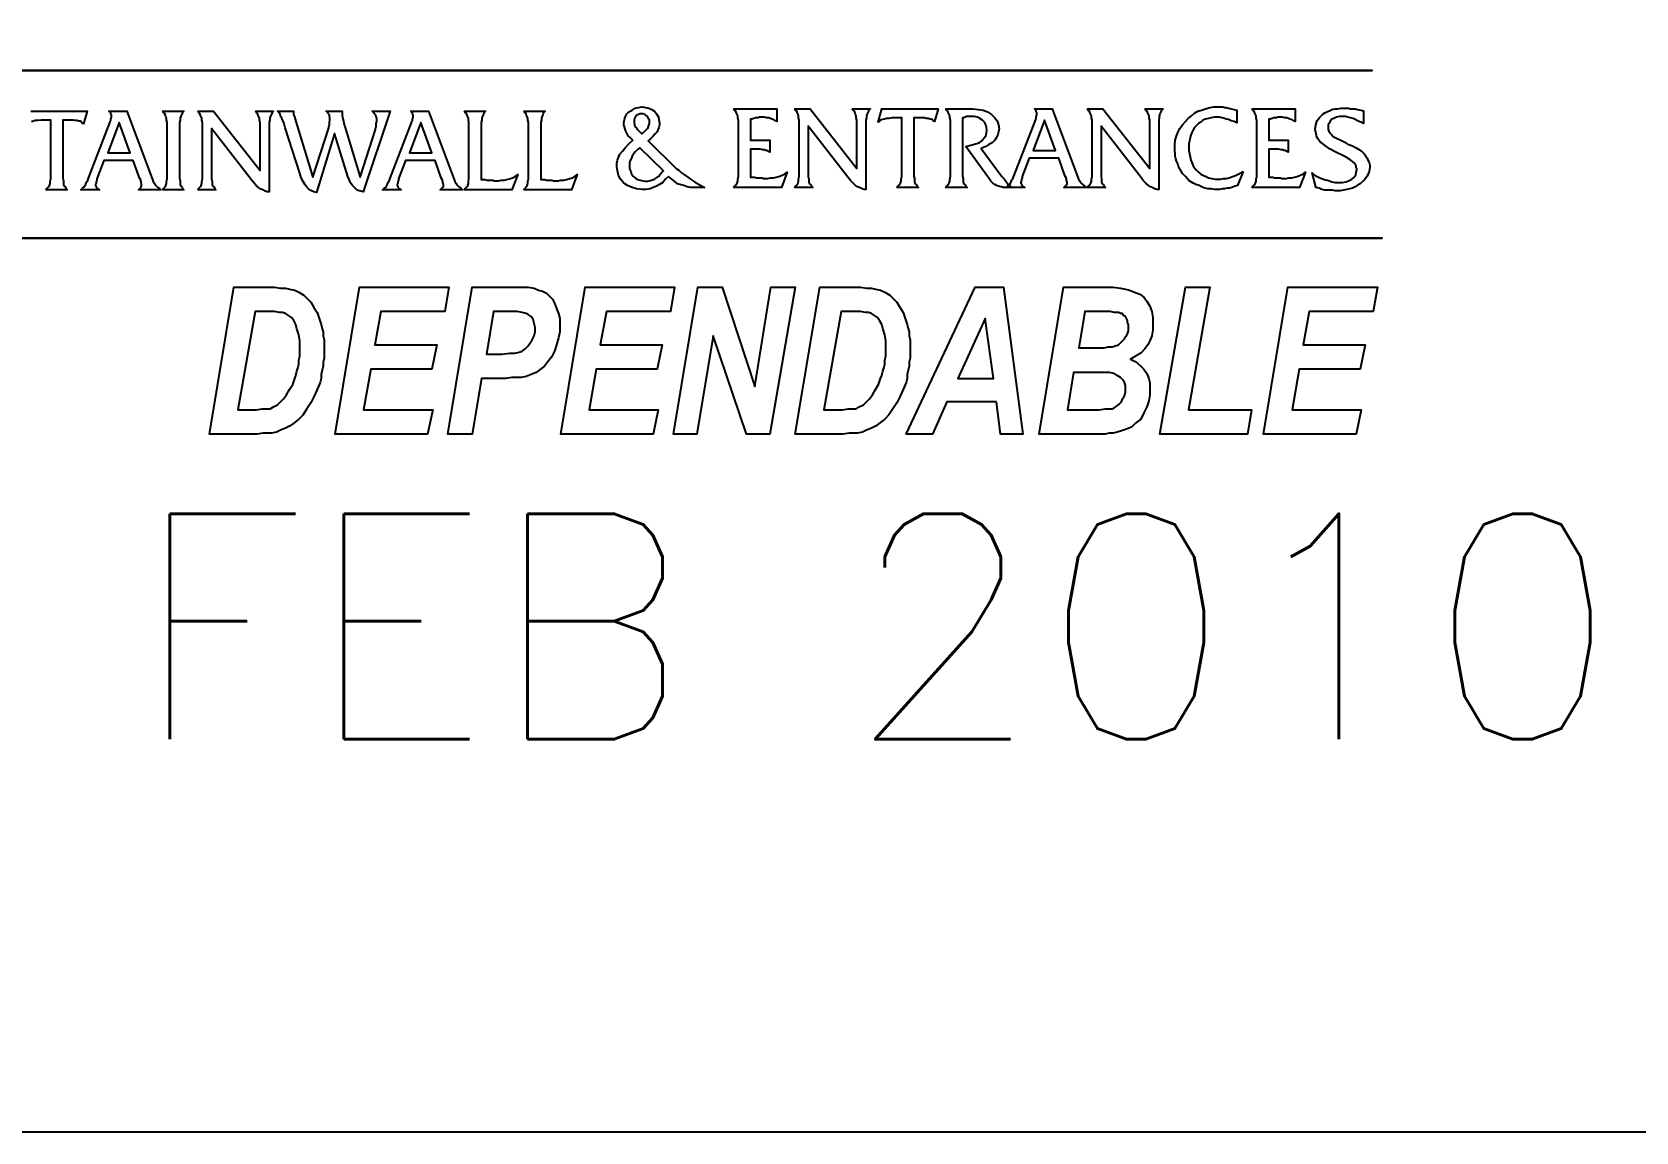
# Model space of a CAD drawing. Header units: inches. Extents: x 3.8 to 36.3, y 0.9 to 43.6.
# Drawn here: x 28.583 to 32.14, y 0.871 to 3.31 of the extents above; entities that cross this region are included whole.
import ezdxf

# ---------------------------------------------------------------- set-up
doc = ezdxf.new("R2010")
doc.units = ezdxf.units.IN
doc.header["$MEASUREMENT"] = 0
doc.layers.add('R-ANNO-TEXT', color=6, linetype='Continuous')
doc.layers.add('R-SWTS-OTLN', color=2, linetype='Continuous')
doc.styles.add('SWTSTEXT', font='romans.shx')

msp = doc.modelspace()

# ---------------------------------------------------------------- linework, layer by layer
at = {"layer": 'R-ANNO-TEXT'}
for points in [[(31.55471, 3.22543), (31.55471, 3.22543), (26.32445, 3.22543), (26.32445, 3.22543), (31.55471, 3.22543), (31.55471, 3.22543), (31.55471, 3.22543)], [(28.58019, 3.13518), (28.70521, 3.13518), (28.69669, 3.10677), (28.69385, 3.10819), (28.69243, 3.11103), (28.68958, 3.11245), (28.68674, 3.11245), (28.68248, 3.11387), (28.67822, 3.11387), (28.67396, 3.11529), (28.66969, 3.11529), (28.65122, 3.11529), (28.65122, 2.99169), (28.65122, 2.99169)], [(28.72652, 2.98458), (28.72652, 2.98316), (28.72652, 2.98032), (28.7251, 2.9789), (28.7251, 2.97748), (28.7251, 2.97606), (28.7251, 2.97464), (28.72368, 2.97322), (28.72368, 2.9718), (28.72368, 2.97038), (28.7251, 2.96896), (28.7251, 2.96754), (28.7251, 2.96612), (28.72652, 2.96469), (28.72794, 2.96327), (28.73078, 2.96185), (28.73221, 2.96043), (28.691, 2.96043), (28.69385, 2.96185), (28.69527, 2.96469), (28.69811, 2.96612), (28.69953, 2.96896), (28.70237, 2.97322), (28.70379, 2.97748), (28.70663, 2.98174), (28.70805, 2.98601), (28.75636, 3.11103), (28.75636, 3.11245), (28.75778, 3.11387), (28.75778, 3.11529), (28.75778, 3.11671), (28.75778, 3.11813), (28.7592, 3.12097), (28.7592, 3.12239), (28.7592, 3.12382), (28.7592, 3.12524), (28.7592, 3.12666), (28.75778, 3.12808), (28.75778, 3.1295), (28.75778, 3.13092), (28.75636, 3.13234), (28.75494, 3.13376), (28.75352, 3.13518), (28.7933, 3.13518), (28.8487, 2.98743), (28.85013, 2.98316), (28.85155, 2.9789), (28.85439, 2.97464), (28.85581, 2.9718), (28.85865, 2.96896), (28.86149, 2.96612), (28.86575, 2.96327), (28.86859, 2.96043), (28.81887, 2.96043), (28.81887, 2.96043), (28.82171, 2.96327), (28.82455, 2.96612), (28.82597, 2.96896), (28.82597, 2.97038), (28.82597, 2.97322), (28.82455, 2.97606), (28.82455, 2.9789), (28.82313, 2.98316), (28.82313, 2.98316), (28.82313, 2.98458), (28.82171, 2.98458), (28.82171, 2.98458), (28.8075, 3.02579), (28.74215, 3.02579), (28.72652, 2.98458), (28.72652, 2.98458)], [(28.9098, 2.99169), (28.9098, 2.98601), (28.91122, 2.98032), (28.91122, 2.97464), (28.91122, 2.9718), (28.91264, 2.96896), (28.91548, 2.96612), (28.9169, 2.96327), (28.91974, 2.96043), (28.87286, 2.96043), (28.87428, 2.96327), (28.87712, 2.96612), (28.87854, 2.96754), (28.87996, 2.97038), (28.88138, 2.97464), (28.88138, 2.9789), (28.8828, 2.98458), (28.8828, 2.99027), (28.8828, 3.10393), (28.8828, 3.10961), (28.88138, 3.11529), (28.88138, 3.11955), (28.87996, 3.12239), (28.87854, 3.12524), (28.87712, 3.1295), (28.87428, 3.13234), (28.87286, 3.13518), (28.91974, 3.13518), (28.9169, 3.13234), (28.91548, 3.1295), (28.91406, 3.12666), (28.91264, 3.12382), (28.91122, 3.11955), (28.91122, 3.11529), (28.9098, 3.10961), (28.9098, 3.10393), (28.9098, 2.99169), (28.9098, 2.99169)], [(29.11864, 3.13518), (29.1158, 3.13234), (29.11438, 3.1295), (29.11296, 3.12666), (29.11154, 3.12382), (29.11012, 3.11955), (29.11012, 3.11529), (29.1087, 3.10961), (29.1087, 3.10393), (29.1087, 2.95617), (29.10443, 2.95617), (29.10017, 2.95759), (29.09449, 2.96043), (29.09023, 2.96185), (29.08596, 2.96469), (29.08028, 2.97038), (29.0746, 2.97606), (29.06892, 2.98316), (28.98083, 3.09682), (28.98083, 2.99027), (28.98083, 2.98458), (28.98225, 2.9789), (28.98225, 2.97464), (28.98225, 2.9718), (28.98367, 2.96896), (28.98651, 2.96612), (28.98793, 2.96327), (28.99078, 2.96043), (28.951, 2.96043), (28.95242, 2.96327), (28.95526, 2.96612), (28.95668, 2.96754), (28.9581, 2.97038), (28.95952, 2.97464), (28.95952, 2.9789), (28.96094, 2.98458), (28.96094, 2.99027), (28.96094, 3.10393), (28.96094, 3.10961), (28.95952, 3.11529), (28.95952, 3.11955), (28.9581, 3.12239), (28.95668, 3.12524), (28.95526, 3.1295), (28.95242, 3.13234), (28.951, 3.13518), (28.98509, 3.13518), (29.08881, 3.00305), (29.08881, 3.10393), (29.08881, 3.10961), (29.08739, 3.11529), (29.08739, 3.11955), (29.08596, 3.12239), (29.08454, 3.12524), (29.08312, 3.1295), (29.08028, 3.13234), (29.07886, 3.13518), (29.11864, 3.13518), (29.11864, 3.13518)], [(29.21383, 2.95475), (29.20815, 2.95617), (29.20104, 2.95901), (29.19678, 2.96185), (29.19252, 2.96612), (29.18826, 2.9718), (29.18399, 2.9789), (29.17973, 2.98743), (29.17689, 2.99737), (29.14421, 3.09824), (29.14279, 3.10393), (29.14137, 3.10961), (29.13853, 3.11529), (29.13711, 3.11955), (29.13427, 3.12382), (29.13285, 3.12808), (29.13001, 3.13234), (29.12717, 3.13518), (29.16268, 3.13518), (29.16268, 3.13376), (29.16268, 3.13092), (29.16268, 3.1295), (29.16268, 3.12808), (29.16268, 3.12666), (29.1641, 3.12382), (29.16552, 3.12239), (29.16552, 3.11955), (29.2053, 2.98885), (29.24082, 3.09824), (29.24082, 3.10108), (29.24224, 3.10393), (29.24224, 3.10677), (29.24224, 3.10961), (29.24224, 3.11103), (29.24366, 3.11387), (29.24366, 3.11529), (29.24366, 3.11671), (29.24366, 3.11813), (29.24366, 3.12097), (29.24224, 3.12239), (29.24224, 3.12382), (29.24224, 3.12666), (29.2394, 3.1295), (29.23798, 3.13234), (29.23514, 3.13518), (29.27066, 3.13518), (29.27066, 3.13092), (29.27066, 3.12524), (29.27208, 3.11813), (29.2735, 3.11245), (29.27492, 3.10535), (29.27492, 3.10393), (29.27634, 3.1025), (29.27634, 3.10108), (29.27634, 3.10108), (29.31044, 2.98885), (29.34454, 3.09398), (29.34454, 3.09682), (29.34596, 3.09966), (29.34596, 3.1025), (29.34596, 3.10535), (29.34596, 3.10819), (29.34738, 3.11103), (29.34738, 3.11245), (29.34738, 3.11529), (29.34738, 3.11813), (29.34738, 3.11955), (29.34596, 3.12239), (29.34596, 3.12382), (29.34454, 3.12666), (29.34169, 3.1295), (29.34027, 3.13234), (29.33743, 3.13518), (29.37721, 3.13518), (29.31754, 2.95617), (29.31186, 2.95759), (29.30618, 2.95901), (29.30191, 2.96185), (29.29765, 2.96612), (29.29339, 2.97038), (29.28913, 2.97606), (29.28629, 2.98316), (29.28344, 2.99027), (29.25361, 3.08546), (29.21383, 2.95475), (29.21383, 2.95475)], [(29.39568, 2.98458), (29.39568, 2.98316), (29.39568, 2.98032), (29.39426, 2.9789), (29.39426, 2.97748), (29.39426, 2.97606), (29.39426, 2.97464), (29.39284, 2.97322), (29.39284, 2.9718), (29.39284, 2.97038), (29.39426, 2.96896), (29.39426, 2.96754), (29.39426, 2.96612), (29.39568, 2.96469), (29.3971, 2.96327), (29.39994, 2.96185), (29.40136, 2.96043), (29.36016, 2.96043), (29.363, 2.96185), (29.36443, 2.96469), (29.36727, 2.96612), (29.36869, 2.96896), (29.37153, 2.97322), (29.37295, 2.97748), (29.37579, 2.98174), (29.37721, 2.98601), (29.42552, 3.11103), (29.42552, 3.11245), (29.42694, 3.11387), (29.42694, 3.11529), (29.42694, 3.11671), (29.42694, 3.11813), (29.42836, 3.12097), (29.42836, 3.12239), (29.42836, 3.12382), (29.42836, 3.12524), (29.42836, 3.12666), (29.42694, 3.12808), (29.42694, 3.1295), (29.42694, 3.13092), (29.42552, 3.13234), (29.4241, 3.13376), (29.42267, 3.13518), (29.46245, 3.13518), (29.51786, 2.98743), (29.51928, 2.98316), (29.5207, 2.9789), (29.52355, 2.97464), (29.52497, 2.9718), (29.52781, 2.96896), (29.53065, 2.96612), (29.53491, 2.96327), (29.53775, 2.96043), (29.48803, 2.96043), (29.48803, 2.96043), (29.49087, 2.96327), (29.49371, 2.96612), (29.49513, 2.96896), (29.49513, 2.97038), (29.49513, 2.97322), (29.49371, 2.97606), (29.49371, 2.9789), (29.49229, 2.98316), (29.49229, 2.98316), (29.49229, 2.98458), (29.49087, 2.98458), (29.49087, 2.98458), (29.47666, 3.02579), (29.41131, 3.02579), (29.39568, 2.98458), (29.39568, 2.98458)], [(29.54202, 2.96043), (29.54344, 2.96327), (29.54628, 2.96612), (29.5477, 2.96754), (29.54912, 2.97038), (29.55054, 2.97464), (29.55054, 2.9789), (29.55196, 2.98458), (29.55196, 2.99027), (29.55196, 3.10393), (29.55196, 3.10961), (29.55054, 3.11529), (29.55054, 3.11955), (29.54912, 3.12239), (29.5477, 3.12524), (29.54628, 3.1295), (29.54344, 3.13234), (29.54202, 3.13518), (29.5889, 3.13518), (29.58606, 3.13234), (29.58464, 3.1295), (29.58322, 3.12666), (29.5818, 3.12382), (29.58037, 3.11955), (29.58037, 3.11529), (29.57895, 3.10961), (29.57895, 3.10393), (29.57895, 2.98316), (29.58322, 2.98316), (29.58748, 2.98316), (29.59174, 2.98174), (29.596, 2.98174), (29.60026, 2.98174), (29.60453, 2.98174), (29.60737, 2.98032), (29.61021, 2.98032), (29.61731, 2.98032), (29.623, 2.98174), (29.6301, 2.98174), (29.63578, 2.98316), (29.64147, 2.98458), (29.64857, 2.98743), (29.65425, 2.99027), (29.65993, 2.99453), (29.64715, 2.96043), (29.54202, 2.96043), (29.54202, 2.96043)], [(29.67414, 2.96043), (29.67556, 2.96327), (29.6784, 2.96612), (29.67982, 2.96754), (29.68125, 2.97038), (29.68267, 2.97464), (29.68267, 2.9789), (29.68409, 2.98458), (29.68409, 2.99027), (29.68409, 3.10393), (29.68409, 3.10961), (29.68267, 3.11529), (29.68267, 3.11955), (29.68125, 3.12239), (29.67982, 3.12524), (29.6784, 3.1295), (29.67556, 3.13234), (29.67414, 3.13518), (29.72103, 3.13518), (29.71818, 3.13234), (29.71676, 3.1295), (29.71534, 3.12666), (29.71392, 3.12382), (29.7125, 3.11955), (29.7125, 3.11529), (29.71108, 3.10961), (29.71108, 3.10393), (29.71108, 2.98316), (29.71534, 2.98316), (29.71961, 2.98316), (29.72387, 2.98174), (29.72813, 2.98174), (29.73239, 2.98174), (29.73665, 2.98174), (29.7395, 2.98032), (29.74234, 2.98032), (29.74944, 2.98032), (29.75512, 2.98174), (29.76223, 2.98174), (29.76791, 2.98316), (29.77359, 2.98458), (29.7807, 2.98743), (29.78638, 2.99027), (29.79206, 2.99453), (29.77928, 2.96043), (29.67414, 2.96043), (29.67414, 2.96043)], [(29.91505, 3.07066), (29.90937, 3.07634), (29.90511, 3.0806), (29.90227, 3.08629), (29.89943, 3.09055), (29.898, 3.09481), (29.89658, 3.10049), (29.89516, 3.10475), (29.89516, 3.10902), (29.89658, 3.11612), (29.898, 3.1218), (29.90227, 3.12891), (29.90653, 3.13317), (29.91363, 3.13743), (29.92074, 3.14169), (29.92784, 3.14311), (29.93636, 3.14453), (29.94347, 3.14311), (29.95057, 3.14169), (29.95767, 3.13885), (29.96336, 3.13459), (29.96762, 3.12891), (29.97188, 3.1218), (29.9733, 3.11612), (29.97472, 3.10902), (29.97472, 3.10475), (29.9733, 3.09907), (29.97046, 3.09339), (29.96904, 3.08913), (29.96478, 3.08486), (29.96052, 3.07918), (29.95483, 3.0735), (29.94915, 3.06924), (30.01166, 3.00815), (30.01734, 3.00388), (30.02303, 2.9982), (30.03013, 2.99394), (30.03723, 2.98826), (30.04576, 2.98257), (30.05428, 2.97689), (30.06423, 2.97121), (30.07417, 2.96552), (30.05002, 2.96552), (30.04292, 2.96552), (30.03581, 2.96694), (30.02871, 2.96979), (30.02161, 2.97121), (30.0145, 2.97405), (30.00882, 2.97831), (30.00172, 2.98399), (29.99461, 2.98968), (29.98751, 2.98399), (29.98183, 2.97689), (29.97472, 2.97263), (29.96762, 2.96837), (29.96052, 2.96552), (29.95341, 2.96268), (29.94489, 2.96126), (29.93636, 2.96126), (29.92358, 2.96268), (29.91363, 2.96552), (29.90369, 2.96979), (29.89516, 2.97547), (29.88806, 2.98399), (29.8838, 2.99252), (29.88096, 3.00246), (29.87954, 3.01241), (29.87954, 3.01951), (29.88096, 3.02661), (29.8838, 3.0323), (29.88664, 3.0394), (29.89232, 3.04651), (29.898, 3.05361), (29.90653, 3.06213), (29.91505, 3.07066), (29.91505, 3.07066)], [(30.13953, 2.96552), (30.14095, 2.96837), (30.14379, 2.97121), (30.14521, 2.97263), (30.14663, 2.97547), (30.14805, 2.97973), (30.14805, 2.98399), (30.14947, 2.98968), (30.14947, 2.99536), (30.14947, 3.1076), (30.14947, 3.11328), (30.14805, 3.12038), (30.14805, 3.12464), (30.14663, 3.12749), (30.14521, 3.13033), (30.14379, 3.13459), (30.14095, 3.13743), (30.13953, 3.14027), (30.23471, 3.14027), (30.23471, 3.11186), (30.23187, 3.11328), (30.22761, 3.11612), (30.22335, 3.11754), (30.22051, 3.11896), (30.21625, 3.12038), (30.21198, 3.12038), (30.2063, 3.1218), (30.20204, 3.1218), (30.1992, 3.1218), (30.19636, 3.1218), (30.19351, 3.12038), (30.19067, 3.12038), (30.18783, 3.12038), (30.18357, 3.11896), (30.17931, 3.11754), (30.17647, 3.11754), (30.17647, 3.07066), (30.21909, 3.07066), (30.21909, 3.04366), (30.21767, 3.04508), (30.21482, 3.04651), (30.2134, 3.04793), (30.21056, 3.04793), (30.20772, 3.04935), (30.20346, 3.04935), (30.19778, 3.05077), (30.19209, 3.05077), (30.17647, 3.05077), (30.17647, 2.98826), (30.18073, 2.98826), (30.18499, 2.98826), (30.18925, 2.98683), (30.19351, 2.98683), (30.19778, 2.98683), (30.20204, 2.98683), (30.20488, 2.98541), (30.20772, 2.98541), (30.21482, 2.98541), (30.22051, 2.98683), (30.22761, 2.98683), (30.23329, 2.98826), (30.23898, 2.98968), (30.24466, 2.99252), (30.25176, 2.99536), (30.25745, 2.99962), (30.24466, 2.96552), (30.13953, 2.96552), (30.13953, 2.96552)], [(30.44214, 3.14027), (30.4393, 3.13743), (30.43788, 3.13459), (30.43646, 3.13175), (30.43504, 3.12891), (30.43362, 3.12464), (30.43362, 3.12038), (30.43219, 3.1147), (30.43219, 3.10902), (30.43219, 2.96126), (30.42793, 2.96126), (30.42367, 2.96268), (30.41799, 2.96552), (30.41373, 2.96694), (30.40946, 2.96979), (30.40378, 2.97547), (30.3981, 2.98115), (30.39241, 2.98826), (30.30433, 3.10191), (30.30433, 2.99536), (30.30433, 2.98968), (30.30575, 2.98399), (30.30575, 2.97973), (30.30575, 2.97689), (30.30717, 2.97405), (30.31001, 2.97121), (30.31143, 2.96837), (30.31427, 2.96552), (30.27449, 2.96552), (30.27592, 2.96837), (30.27876, 2.97121), (30.28018, 2.97263), (30.2816, 2.97547), (30.28302, 2.97973), (30.28302, 2.98399), (30.28444, 2.98968), (30.28444, 2.99536), (30.28444, 3.10902), (30.28444, 3.1147), (30.28302, 3.12038), (30.28302, 3.12464), (30.2816, 3.12749), (30.28018, 3.13033), (30.27876, 3.13459), (30.27592, 3.13743), (30.27449, 3.14027), (30.30859, 3.14027), (30.4123, 3.00815), (30.4123, 3.10902), (30.4123, 3.1147), (30.41088, 3.12038), (30.41088, 3.12464), (30.40946, 3.12749), (30.40804, 3.13033), (30.40662, 3.13459), (30.40378, 3.13743), (30.40236, 3.14027), (30.44214, 3.14027), (30.44214, 3.14027)], [(30.53875, 2.99678), (30.53875, 2.9911), (30.54017, 2.98541), (30.54017, 2.97973), (30.54017, 2.97689), (30.54159, 2.97405), (30.54443, 2.97121), (30.54585, 2.96837), (30.54869, 2.96552), (30.50181, 2.96552), (30.50323, 2.96837), (30.50607, 2.97121), (30.50749, 2.97263), (30.50891, 2.97547), (30.51033, 2.97973), (30.51033, 2.98399), (30.51175, 2.98968), (30.51175, 2.99536), (30.51175, 3.12038), (30.49755, 3.12038), (30.49044, 3.12038), (30.48334, 3.11896), (30.47766, 3.11896), (30.4734, 3.11754), (30.46913, 3.11612), (30.46487, 3.1147), (30.46203, 3.11186), (30.45919, 3.11044), (30.46771, 3.14027), (30.59274, 3.14027), (30.58421, 3.11186), (30.58137, 3.11328), (30.57995, 3.11612), (30.57711, 3.11754), (30.57427, 3.11754), (30.57, 3.11896), (30.56574, 3.11896), (30.56148, 3.12038), (30.55722, 3.12038), (30.53875, 3.12038), (30.53875, 2.99678), (30.53875, 2.99678)], [(30.64672, 2.99678), (30.64672, 2.9911), (30.64814, 2.98541), (30.64814, 2.97973), (30.64814, 2.97689), (30.64956, 2.97405), (30.65241, 2.97121), (30.65383, 2.96837), (30.65667, 2.96552), (30.60978, 2.96552), (30.61121, 2.96837), (30.61405, 2.97121), (30.61547, 2.97263), (30.61689, 2.97547), (30.61831, 2.97973), (30.61831, 2.98399), (30.61973, 2.9911), (30.61973, 2.99678), (30.61973, 3.10902), (30.61973, 3.1147), (30.61831, 3.12038), (30.61831, 3.12464), (30.61689, 3.12749), (30.61547, 3.13033), (30.61405, 3.13459), (30.61121, 3.13743), (30.60978, 3.14027), (30.66945, 3.14027), (30.68224, 3.13885), (30.69219, 3.13743), (30.70213, 3.13317), (30.71066, 3.12749), (30.71776, 3.12038), (30.72344, 3.11328), (30.72628, 3.10475), (30.7277, 3.09623), (30.72628, 3.08913), (30.72486, 3.08344), (30.72202, 3.07634), (30.71776, 3.07066), (30.71208, 3.06497), (30.70497, 3.06071), (30.69787, 3.05645), (30.68792, 3.05219), (30.73339, 2.98968), (30.73623, 2.98683), (30.73765, 2.98541), (30.74049, 2.98257), (30.74191, 2.97973), (30.74475, 2.97689), (30.74759, 2.97263), (30.75186, 2.96837), (30.75612, 2.96552), (30.74191, 2.96552), (30.74049, 2.96552), (30.73623, 2.96552), (30.73197, 2.96694), (30.72628, 2.96837), (30.72202, 2.96979), (30.71776, 2.97263), (30.7135, 2.97547), (30.70923, 2.97973), (30.70639, 2.98399), (30.65383, 3.05645), (30.66519, 3.05929), (30.67514, 3.06213), (30.68366, 3.06497), (30.68934, 3.06924), (30.69361, 3.07492), (30.69787, 3.0806), (30.69929, 3.08629), (30.70071, 3.09339), (30.69929, 3.09907), (30.69787, 3.10475), (30.69503, 3.11044), (30.69077, 3.1147), (30.68508, 3.11896), (30.6794, 3.1218), (30.6723, 3.12322), (30.66519, 3.12322), (30.66377, 3.12322), (30.66235, 3.12322), (30.65951, 3.12322), (30.65809, 3.12322), (30.65525, 3.12322), (30.65241, 3.1218), (30.64956, 3.12038), (30.64672, 3.12038), (30.64672, 2.99678), (30.64672, 2.99678)], [(30.77885, 2.98968), (30.77885, 2.98826), (30.77885, 2.98541), (30.77743, 2.98399), (30.77743, 2.98257), (30.77743, 2.98115), (30.77743, 2.97973), (30.77601, 2.97831), (30.77601, 2.97689), (30.77601, 2.97547), (30.77743, 2.97405), (30.77743, 2.97263), (30.77743, 2.97121), (30.77885, 2.96979), (30.78027, 2.96837), (30.78311, 2.96694), (30.78453, 2.96552), (30.74333, 2.96552), (30.74617, 2.96694), (30.74759, 2.96979), (30.75044, 2.97121), (30.75186, 2.97405), (30.7547, 2.97831), (30.75612, 2.98257), (30.75896, 2.98683), (30.76038, 2.9911), (30.80869, 3.11612), (30.80869, 3.11754), (30.81011, 3.11896), (30.81011, 3.12038), (30.81011, 3.1218), (30.81011, 3.12322), (30.81153, 3.12607), (30.81153, 3.12749), (30.81153, 3.12891), (30.81153, 3.13033), (30.81153, 3.13175), (30.81011, 3.13317), (30.81011, 3.13459), (30.81011, 3.13601), (30.80869, 3.13743), (30.80726, 3.13885), (30.80584, 3.14027), (30.84562, 3.14027), (30.90103, 2.99252), (30.90245, 2.98826), (30.90387, 2.98399), (30.90671, 2.97973), (30.90814, 2.97689), (30.91098, 2.97405), (30.91382, 2.97121), (30.91808, 2.96837), (30.92092, 2.96552), (30.8712, 2.96552), (30.8712, 2.96552), (30.87404, 2.96837), (30.87688, 2.97121), (30.8783, 2.97405), (30.8783, 2.97547), (30.8783, 2.97831), (30.87688, 2.98115), (30.87688, 2.98399), (30.87546, 2.98826), (30.87546, 2.98826), (30.87546, 2.98968), (30.87404, 2.98968), (30.87404, 2.98968), (30.85983, 3.03088), (30.79448, 3.03088), (30.77885, 2.98968), (30.77885, 2.98968)], [(31.09141, 3.14027), (31.08857, 3.13743), (31.08715, 3.13459), (31.08573, 3.13175), (31.0843, 3.12891), (31.08288, 3.12464), (31.08288, 3.12038), (31.08146, 3.1147), (31.08146, 3.10902), (31.08146, 2.96126), (31.0772, 2.96126), (31.07294, 2.96268), (31.06726, 2.96552), (31.06299, 2.96694), (31.05873, 2.96979), (31.05305, 2.97547), (31.04737, 2.98115), (31.04168, 2.98826), (30.9536, 3.10191), (30.9536, 2.99536), (30.9536, 2.98968), (30.95502, 2.98399), (30.95502, 2.97973), (30.95502, 2.97689), (30.95644, 2.97405), (30.95928, 2.97121), (30.9607, 2.96837), (30.96354, 2.96552), (30.92376, 2.96552), (30.92518, 2.96837), (30.92803, 2.97121), (30.92945, 2.97263), (30.93087, 2.97547), (30.93229, 2.97973), (30.93229, 2.98399), (30.93371, 2.98968), (30.93371, 2.99536), (30.93371, 3.10902), (30.93371, 3.1147), (30.93229, 3.12038), (30.93229, 3.12464), (30.93087, 3.12749), (30.92945, 3.13033), (30.92803, 3.13459), (30.92518, 3.13743), (30.92376, 3.14027), (30.95786, 3.14027), (31.06157, 3.00815), (31.06157, 3.10902), (31.06157, 3.1147), (31.06015, 3.12038), (31.06015, 3.12464), (31.05873, 3.12749), (31.05731, 3.13033), (31.05589, 3.13459), (31.05305, 3.13743), (31.05163, 3.14027), (31.09141, 3.14027), (31.09141, 3.14027)], [(31.269, 3.00104), (31.25621, 2.96979), (31.25053, 2.96837), (31.24343, 2.96552), (31.23774, 2.9641), (31.23348, 2.9641), (31.2278, 2.96268), (31.22211, 2.96268), (31.21643, 2.96126), (31.21217, 2.96126), (31.20507, 2.96126), (31.19796, 2.96268), (31.19086, 2.96268), (31.18375, 2.9641), (31.17665, 2.96694), (31.17097, 2.96979), (31.16386, 2.97263), (31.15818, 2.97547), (31.14824, 2.98115), (31.14113, 2.98968), (31.13403, 2.99678), (31.12835, 3.00672), (31.12551, 3.01241), (31.12408, 3.01809), (31.12124, 3.02377), (31.11982, 3.02946), (31.1184, 3.03514), (31.1184, 3.04082), (31.11698, 3.04651), (31.11698, 3.05219), (31.11698, 3.06071), (31.1184, 3.07066), (31.12124, 3.07918), (31.12408, 3.08771), (31.12835, 3.09623), (31.13403, 3.10475), (31.14113, 3.11186), (31.14682, 3.11896), (31.15392, 3.12464), (31.16102, 3.13033), (31.16813, 3.13459), (31.17665, 3.13743), (31.18518, 3.14027), (31.19512, 3.14311), (31.20364, 3.14453), (31.21359, 3.14453), (31.21785, 3.14453), (31.22353, 3.14453), (31.2278, 3.14311), (31.23206, 3.14311), (31.23632, 3.14169), (31.242, 3.14027), (31.24911, 3.13885), (31.25479, 3.13743), (31.25479, 3.10902), (31.24911, 3.11186), (31.242, 3.11328), (31.23632, 3.11612), (31.23206, 3.11754), (31.2278, 3.11896), (31.22211, 3.12038), (31.21643, 3.1218), (31.21217, 3.1218), (31.20507, 3.1218), (31.19796, 3.12038), (31.19228, 3.11896), (31.18518, 3.11754), (31.17949, 3.1147), (31.17523, 3.11044), (31.16955, 3.1076), (31.16529, 3.10333), (31.16102, 3.09907), (31.15818, 3.09339), (31.15534, 3.08771), (31.1525, 3.08202), (31.15108, 3.07634), (31.14966, 3.06924), (31.14824, 3.06213), (31.14824, 3.05503), (31.14824, 3.04793), (31.14966, 3.04082), (31.15108, 3.03372), (31.1525, 3.02661), (31.15534, 3.02093), (31.15818, 3.01383), (31.16102, 3.00957), (31.16529, 3.00388), (31.16955, 2.99962), (31.17523, 2.99536), (31.18091, 2.99252), (31.1866, 2.98968), (31.19228, 2.98683), (31.19938, 2.98541), (31.20649, 2.98399), (31.21359, 2.98399), (31.21927, 2.98399), (31.22496, 2.98541), (31.23206, 2.98541), (31.23774, 2.98683), (31.24485, 2.98968), (31.25195, 2.99252), (31.26047, 2.99678), (31.269, 3.00104), (31.269, 3.00104)], [(31.28889, 2.96552), (31.29031, 2.96837), (31.29315, 2.97121), (31.29457, 2.97263), (31.29599, 2.97547), (31.29741, 2.97973), (31.29741, 2.98399), (31.29883, 2.98968), (31.29883, 2.99536), (31.29883, 3.1076), (31.29883, 3.11328), (31.29741, 3.12038), (31.29741, 3.12464), (31.29599, 3.12749), (31.29457, 3.13033), (31.29315, 3.13459), (31.29031, 3.13743), (31.28889, 3.14027), (31.38408, 3.14027), (31.38408, 3.11186), (31.38123, 3.11328), (31.37697, 3.11612), (31.37271, 3.11754), (31.36987, 3.11896), (31.36561, 3.12038), (31.36134, 3.12038), (31.35566, 3.1218), (31.3514, 3.1218), (31.34856, 3.1218), (31.34572, 3.1218), (31.34288, 3.12038), (31.34003, 3.12038), (31.33719, 3.12038), (31.33293, 3.11896), (31.32867, 3.11754), (31.32583, 3.11754), (31.32583, 3.07066), (31.36845, 3.07066), (31.36845, 3.04366), (31.36703, 3.04508), (31.36419, 3.04651), (31.36277, 3.04793), (31.35992, 3.04793), (31.35708, 3.04935), (31.35282, 3.04935), (31.34714, 3.05077), (31.34145, 3.05077), (31.32583, 3.05077), (31.32583, 2.98826), (31.33009, 2.98826), (31.33435, 2.98826), (31.33861, 2.98683), (31.34288, 2.98683), (31.34714, 2.98683), (31.3514, 2.98683), (31.35424, 2.98541), (31.35708, 2.98541), (31.36419, 2.98541), (31.36987, 2.98683), (31.37697, 2.98683), (31.38266, 2.98826), (31.38834, 2.98968), (31.39402, 2.99252), (31.40112, 2.99536), (31.40681, 2.99962), (31.39402, 2.96552), (31.28889, 2.96552), (31.28889, 2.96552)], [(31.4303, 2.96677), (31.42177, 2.99802), (31.42888, 2.99234), (31.4374, 2.98808), (31.44451, 2.98524), (31.45161, 2.98239), (31.45871, 2.98097), (31.46582, 2.97813), (31.47292, 2.97671), (31.48002, 2.97671), (31.48855, 2.97671), (31.49707, 2.97813), (31.50418, 2.98097), (31.50986, 2.98382), (31.51412, 2.98808), (31.51838, 2.99376), (31.5198, 2.99944), (31.52122, 3.00513), (31.52122, 3.00655), (31.52122, 3.00797), (31.5198, 3.00939), (31.5198, 3.01081), (31.5198, 3.01365), (31.51838, 3.01507), (31.51696, 3.01791), (31.51554, 3.01933), (31.51128, 3.0236), (31.5056, 3.02786), (31.49565, 3.03354), (31.48429, 3.03922), (31.48144, 3.04064), (31.4786, 3.04206), (31.47576, 3.04349), (31.47292, 3.04491), (31.46155, 3.05059), (31.45161, 3.05769), (31.44451, 3.06338), (31.43882, 3.06764), (31.43456, 3.07332), (31.43172, 3.08042), (31.4303, 3.08753), (31.42888, 3.09463), (31.4303, 3.10458), (31.43314, 3.11452), (31.43882, 3.12163), (31.44593, 3.12873), (31.45019, 3.13157), (31.45587, 3.13441), (31.46013, 3.13583), (31.46582, 3.13867), (31.47292, 3.14009), (31.4786, 3.14009), (31.48571, 3.14152), (31.49281, 3.14152), (31.49707, 3.14152), (31.50275, 3.14152), (31.50702, 3.14009), (31.51128, 3.14009), (31.51696, 3.14009), (31.52264, 3.13867), (31.52975, 3.13725), (31.53543, 3.13583), (31.53543, 3.10742), (31.52975, 3.11026), (31.52407, 3.1131), (31.51838, 3.11594), (31.5127, 3.11878), (31.50702, 3.1202), (31.50133, 3.12163), (31.49565, 3.12305), (31.48997, 3.12305), (31.48286, 3.12305), (31.47576, 3.12163), (31.47008, 3.11878), (31.46582, 3.11736), (31.46155, 3.1131), (31.46013, 3.10884), (31.45729, 3.10458), (31.45729, 3.09889), (31.45729, 3.09463), (31.45871, 3.09037), (31.46155, 3.08611), (31.4644, 3.08327), (31.46866, 3.079), (31.47576, 3.07474), (31.48571, 3.07048), (31.49707, 3.0648), (31.49707, 3.0648), (31.49849, 3.06338), (31.49991, 3.06195), (31.50133, 3.06195), (31.51128, 3.05769), (31.5198, 3.05343), (31.52691, 3.04917), (31.53259, 3.04491), (31.53543, 3.04206), (31.53827, 3.03922), (31.54111, 3.03496), (31.54396, 3.0307), (31.54538, 3.02644), (31.54822, 3.02075), (31.54964, 3.01507), (31.54964, 3.01081), (31.54822, 3.00086), (31.54396, 2.99092), (31.53827, 2.98239), (31.52833, 2.97387), (31.52264, 2.97103), (31.51696, 2.96677), (31.51128, 2.96393), (31.5056, 2.9625), (31.49849, 2.96108), (31.49139, 2.95966), (31.48429, 2.95824), (31.47718, 2.95824), (31.47292, 2.95824), (31.46724, 2.95966), (31.46155, 2.95966), (31.45587, 2.95966), (31.45019, 2.95966), (31.44308, 2.96108), (31.4374, 2.96393), (31.4303, 2.96535), (31.4303, 2.96677), (31.4303, 2.96677)], [(28.65122, 2.99169), (28.65122, 2.98601), (28.65265, 2.98032), (28.65265, 2.97464), (28.65265, 2.9718), (28.65407, 2.96896), (28.65691, 2.96612), (28.65833, 2.96327), (28.66117, 2.96043), (28.61429, 2.96043), (28.61571, 2.96327), (28.61855, 2.96612), (28.61997, 2.96754), (28.62139, 2.97038), (28.62281, 2.97464), (28.62281, 2.9789), (28.62423, 2.98458), (28.62423, 2.99027), (28.62423, 3.11529), (28.61002, 3.11529), (28.60292, 3.11529), (28.59582, 3.11387), (28.59013, 3.11387), (28.58587, 3.11245), (28.58161, 3.11103)], [(28.75067, 3.04283), (28.8004, 3.04283), (28.77625, 3.10961), (28.75067, 3.04283), (28.75067, 3.04283)], [(29.41983, 3.04283), (29.46956, 3.04283), (29.44541, 3.10961), (29.41983, 3.04283), (29.41983, 3.04283)], [(29.93494, 3.08486), (29.93921, 3.08771), (29.94205, 3.09055), (29.94489, 3.09339), (29.94773, 3.09623), (29.94915, 3.09907), (29.95057, 3.10333), (29.95199, 3.1076), (29.95199, 3.11186), (29.95199, 3.1147), (29.95057, 3.11754), (29.94915, 3.12038), (29.94773, 3.12322), (29.94489, 3.12464), (29.94205, 3.12749), (29.93778, 3.12891), (29.93352, 3.12891), (29.93068, 3.12891), (29.92784, 3.12749), (29.925, 3.12607), (29.92216, 3.12464), (29.92074, 3.1218), (29.91932, 3.11896), (29.91789, 3.1147), (29.91789, 3.11186), (29.91789, 3.10902), (29.91932, 3.10618), (29.91932, 3.10333), (29.92074, 3.10049), (29.92358, 3.09765), (29.92642, 3.09339), (29.93068, 3.08913), (29.93494, 3.08486), (29.93494, 3.08486)], [(30.803, 3.04793), (30.85273, 3.04793), (30.82858, 3.1147), (30.803, 3.04793), (30.803, 3.04793)], [(29.98325, 3.00246), (29.93068, 3.05361), (29.925, 3.04935), (29.92074, 3.04508), (29.91647, 3.0394), (29.91363, 3.03514), (29.91221, 3.03088), (29.90937, 3.02519), (29.90795, 3.01951), (29.90795, 3.01383), (29.90795, 3.00672), (29.91079, 3.00104), (29.91221, 2.99536), (29.91647, 2.98968), (29.92216, 2.98541), (29.92784, 2.98257), (29.93494, 2.98115), (29.94205, 2.97973), (29.94773, 2.97973), (29.95341, 2.98115), (29.9591, 2.98257), (29.96336, 2.98399), (29.96762, 2.98683), (29.9733, 2.9911), (29.97756, 2.99678), (29.98183, 3.00246), (29.98325, 3.00246), (29.98325, 3.00246)], [(31.57747, 2.85309), (31.57747, 2.85309), (26.34721, 2.85309), (26.34721, 2.85309), (31.57747, 2.85309), (31.57747, 2.85309), (31.57747, 2.85309)], [(28.97619, 2.41831), (29.03025, 2.74495), (29.10459, 2.74495), (29.12036, 2.74495), (29.13387, 2.74269), (29.14514, 2.74269), (29.15415, 2.74044), (29.16541, 2.73819), (29.17442, 2.73368), (29.18569, 2.72693), (29.19244, 2.72017), (29.20145, 2.71116), (29.20821, 2.69989), (29.21497, 2.68863), (29.21947, 2.67512), (29.22173, 2.66836), (29.22398, 2.6616), (29.22623, 2.65259), (29.22849, 2.64583), (29.22849, 2.63682), (29.23074, 2.62781), (29.23074, 2.61655), (29.23074, 2.60754), (29.23074, 2.59853), (29.23074, 2.58726), (29.22849, 2.57825), (29.22849, 2.56924), (29.22623, 2.56023), (29.22398, 2.55122), (29.22398, 2.54221), (29.22173, 2.5332), (29.21497, 2.51743), (29.20821, 2.50166), (29.20145, 2.48815), (29.19244, 2.47463), (29.18343, 2.46111), (29.17442, 2.4521), (29.16316, 2.44309), (29.15415, 2.43634), (29.14514, 2.43183), (29.13387, 2.42732), (29.12486, 2.42282), (29.1136, 2.42057), (29.10459, 2.42057), (29.09558, 2.42057), (29.08206, 2.41831), (29.06855, 2.41831), (28.97619, 2.41831), (28.97619, 2.41831)], [(29.25523, 2.41834), (29.30929, 2.74497), (29.50752, 2.74497), (29.49851, 2.69091), (29.3566, 2.69091), (29.34308, 2.61657), (29.48049, 2.61657), (29.46923, 2.56251), (29.33407, 2.56251), (29.3183, 2.4724), (29.47148, 2.4724), (29.46022, 2.41834), (29.25523, 2.41834), (29.25523, 2.41834)], [(29.55934, 2.41834), (29.50527, 2.41834), (29.55934, 2.74497), (29.66972, 2.74497), (29.68323, 2.74497), (29.69675, 2.74272), (29.70576, 2.73821), (29.71477, 2.73596), (29.72378, 2.73145), (29.73054, 2.7247), (29.73729, 2.71794), (29.7418, 2.70893), (29.74631, 2.69767), (29.75081, 2.6864), (29.75306, 2.67514), (29.75306, 2.66162), (29.75306, 2.64585), (29.75081, 2.63234), (29.74631, 2.61657), (29.7418, 2.60305), (29.73504, 2.58954), (29.72603, 2.57828), (29.71927, 2.56926), (29.71026, 2.56251), (29.70125, 2.55575), (29.68999, 2.55124), (29.67873, 2.54674), (29.66746, 2.54449), (29.65845, 2.54449), (29.64719, 2.54449), (29.63367, 2.54223), (29.61565, 2.54223), (29.57961, 2.54223), (29.55934, 2.41834), (29.55934, 2.41834)], [(29.75532, 2.41834), (29.80938, 2.74497), (30.00761, 2.74497), (29.9986, 2.69091), (29.85668, 2.69091), (29.84317, 2.61657), (29.98058, 2.61657), (29.96932, 2.56251), (29.83416, 2.56251), (29.81839, 2.4724), (29.97157, 2.4724), (29.96031, 2.41834), (29.75532, 2.41834), (29.75532, 2.41834)], [(30.21936, 2.41834), (30.16755, 2.41834), (30.09321, 2.63684), (30.05717, 2.41834), (30.00536, 2.41834), (30.05942, 2.74497), (30.11349, 2.74497), (30.18557, 2.52421), (30.22161, 2.74497), (30.27568, 2.74497), (30.21936, 2.41834), (30.21936, 2.41834)], [(30.27568, 2.41834), (30.32974, 2.74497), (30.40408, 2.74497), (30.41985, 2.74497), (30.43336, 2.74272), (30.44462, 2.74272), (30.45363, 2.74047), (30.4649, 2.73821), (30.47391, 2.73371), (30.48517, 2.72695), (30.49193, 2.72019), (30.50094, 2.71118), (30.5077, 2.69992), (30.51446, 2.68865), (30.51896, 2.67514), (30.52121, 2.66838), (30.52347, 2.66162), (30.52572, 2.65261), (30.52797, 2.64585), (30.52797, 2.63684), (30.53022, 2.62783), (30.53022, 2.61657), (30.53022, 2.60756), (30.53022, 2.59855), (30.53022, 2.58729), (30.52797, 2.57828), (30.52797, 2.56926), (30.52572, 2.56025), (30.52347, 2.55124), (30.52347, 2.54223), (30.52121, 2.53322), (30.51446, 2.51745), (30.5077, 2.50169), (30.50094, 2.48817), (30.49193, 2.47465), (30.48292, 2.46114), (30.47391, 2.45213), (30.46265, 2.44312), (30.45363, 2.43636), (30.44462, 2.43185), (30.43336, 2.42735), (30.42435, 2.42284), (30.41309, 2.42059), (30.40408, 2.42059), (30.39507, 2.42059), (30.38155, 2.41834), (30.36803, 2.41834), (30.27568, 2.41834), (30.27568, 2.41834)], [(30.7217, 2.49042), (30.61132, 2.49042), (30.57978, 2.41834), (30.52121, 2.41834), (30.67439, 2.74497), (30.73747, 2.74497), (30.78027, 2.41834), (30.73071, 2.41834), (30.7217, 2.49042), (30.7217, 2.49042)], [(30.81631, 2.41834), (30.87037, 2.74497), (30.96273, 2.74497), (30.98075, 2.74497), (30.99652, 2.74272), (31.00779, 2.74047), (31.0168, 2.73821), (31.02806, 2.73371), (31.03932, 2.7292), (31.04833, 2.72244), (31.05509, 2.71343), (31.06185, 2.70217), (31.06635, 2.69091), (31.06861, 2.67739), (31.06861, 2.66388), (31.06861, 2.65036), (31.06635, 2.63684), (31.06185, 2.62558), (31.05734, 2.61657), (31.05059, 2.60756), (31.04157, 2.59855), (31.03031, 2.59179), (31.01905, 2.58503), (31.02806, 2.58053), (31.03482, 2.57602), (31.04157, 2.56926), (31.04833, 2.56251), (31.05509, 2.5535), (31.0596, 2.54223), (31.06185, 2.53322), (31.06185, 2.52196), (31.06185, 2.50619), (31.0596, 2.49267), (31.05509, 2.47916), (31.04833, 2.46564), (31.04157, 2.45213), (31.03031, 2.44312), (31.0213, 2.43411), (31.01004, 2.4296), (31.00328, 2.42735), (30.99652, 2.4251), (30.98976, 2.42284), (30.98075, 2.42059), (30.97174, 2.42059), (30.96273, 2.41834), (30.95147, 2.41834), (30.94246, 2.41834), (30.81631, 2.41834), (30.81631, 2.41834)], [(31.08438, 2.41834), (31.14069, 2.74497), (31.19475, 2.74497), (31.14745, 2.4724), (31.28711, 2.4724), (31.2781, 2.41834), (31.08438, 2.41834), (31.08438, 2.41834)], [(31.31414, 2.41834), (31.36821, 2.74497), (31.56644, 2.74497), (31.55743, 2.69091), (31.41551, 2.69091), (31.402, 2.61657), (31.53941, 2.61657), (31.52815, 2.56251), (31.39299, 2.56251), (31.37722, 2.4724), (31.5304, 2.4724), (31.51914, 2.41834), (31.31414, 2.41834), (31.31414, 2.41834)], [(29.03926, 2.47238), (29.06629, 2.47238), (29.07981, 2.47238), (29.09333, 2.47463), (29.10234, 2.47463), (29.11135, 2.47463), (29.11811, 2.47914), (29.12712, 2.48364), (29.13387, 2.4904), (29.14063, 2.49716), (29.14739, 2.50617), (29.15415, 2.51743), (29.16091, 2.52869), (29.16541, 2.54221), (29.16766, 2.54897), (29.16992, 2.55798), (29.17217, 2.56474), (29.17442, 2.57375), (29.17442, 2.58276), (29.17667, 2.59177), (29.17667, 2.60078), (29.17667, 2.60979), (29.17667, 2.62556), (29.17442, 2.63907), (29.16992, 2.65259), (29.16766, 2.6616), (29.16316, 2.67061), (29.15865, 2.67737), (29.1519, 2.68187), (29.14514, 2.68638), (29.13838, 2.68863), (29.13162, 2.68863), (29.12036, 2.69088), (29.1091, 2.69088), (29.07756, 2.69088), (29.03926, 2.47238), (29.03926, 2.47238)], [(29.59087, 2.5963), (29.60664, 2.5963), (29.62466, 2.5963), (29.64268, 2.59855), (29.65395, 2.59855), (29.66296, 2.6008), (29.66972, 2.60305), (29.67647, 2.60756), (29.68323, 2.61432), (29.68774, 2.62108), (29.69224, 2.62783), (29.69675, 2.63684), (29.699, 2.64585), (29.699, 2.65487), (29.69675, 2.66388), (29.69449, 2.67289), (29.68999, 2.67964), (29.68323, 2.68415), (29.67873, 2.6864), (29.66972, 2.68865), (29.65845, 2.69091), (29.64494, 2.69091), (29.60664, 2.69091), (29.59087, 2.5963), (29.59087, 2.5963)], [(30.33875, 2.4724), (30.36578, 2.4724), (30.3793, 2.4724), (30.39281, 2.47465), (30.40182, 2.47465), (30.41083, 2.47465), (30.41759, 2.47916), (30.4266, 2.48366), (30.43336, 2.49042), (30.44012, 2.49718), (30.44688, 2.50619), (30.45363, 2.51745), (30.46039, 2.52872), (30.4649, 2.54223), (30.46715, 2.54899), (30.4694, 2.558), (30.47166, 2.56476), (30.47391, 2.57377), (30.47391, 2.58278), (30.47616, 2.59179), (30.47616, 2.6008), (30.47616, 2.60981), (30.47616, 2.62558), (30.47391, 2.6391), (30.4694, 2.65261), (30.46715, 2.66162), (30.46265, 2.67063), (30.45814, 2.67739), (30.45138, 2.6819), (30.44462, 2.6864), (30.43787, 2.68865), (30.43111, 2.68865), (30.41985, 2.69091), (30.40858, 2.69091), (30.37705, 2.69091), (30.33875, 2.4724), (30.33875, 2.4724)], [(30.71494, 2.54223), (30.69692, 2.67514), (30.6361, 2.54223), (30.71494, 2.54223), (30.71494, 2.54223)], [(30.90416, 2.60981), (30.94696, 2.60981), (30.96048, 2.60981), (30.96949, 2.61206), (30.9785, 2.61206), (30.98526, 2.61432), (30.99202, 2.61657), (30.99652, 2.62108), (31.00103, 2.62558), (31.00553, 2.63009), (31.00779, 2.63459), (31.01229, 2.64135), (31.01454, 2.64811), (31.01454, 2.65487), (31.01454, 2.66162), (31.01229, 2.66613), (31.01229, 2.67063), (31.01004, 2.67514), (31.00779, 2.67964), (31.00328, 2.6819), (31.00103, 2.6864), (30.99652, 2.6864), (30.99202, 2.68865), (30.98301, 2.68865), (30.974, 2.69091), (30.96048, 2.69091), (30.91768, 2.69091), (30.90416, 2.60981), (30.90416, 2.60981)], [(30.87938, 2.4724), (30.93345, 2.4724), (30.94922, 2.4724), (30.96273, 2.47465), (30.97174, 2.47465), (30.9785, 2.47465), (30.98301, 2.47691), (30.98976, 2.48141), (30.99427, 2.48592), (30.99877, 2.49042), (31.00103, 2.49718), (31.00553, 2.50394), (31.00779, 2.5107), (31.00779, 2.51745), (31.00779, 2.52646), (31.00553, 2.53322), (31.00103, 2.53998), (30.99652, 2.54449), (30.98976, 2.54899), (30.98301, 2.5535), (30.97174, 2.55575), (30.96273, 2.55575), (30.8929, 2.55575), (30.87938, 2.4724), (30.87938, 2.4724)]]:
    msp.add_lwpolyline(points, dxfattribs=at)
at = {"layer": 'R-SWTS-OTLN'}
msp.add_lwpolyline([(3.8269, 0.87124), (36.25157, 0.87124), (36.25157, 43.60239), (3.8269, 43.60239)], close=True, dxfattribs=at)

# ---------------------------------------------------------------- texts
at = {"layer": 'R-ANNO-TEXT', "style": 'SWTSTEXT'}
msp.add_text('FEB 2010', height=0.5, dxfattribs=at).set_placement((28.80281, 1.74201))

doc.saveas('drawing.dxf')
